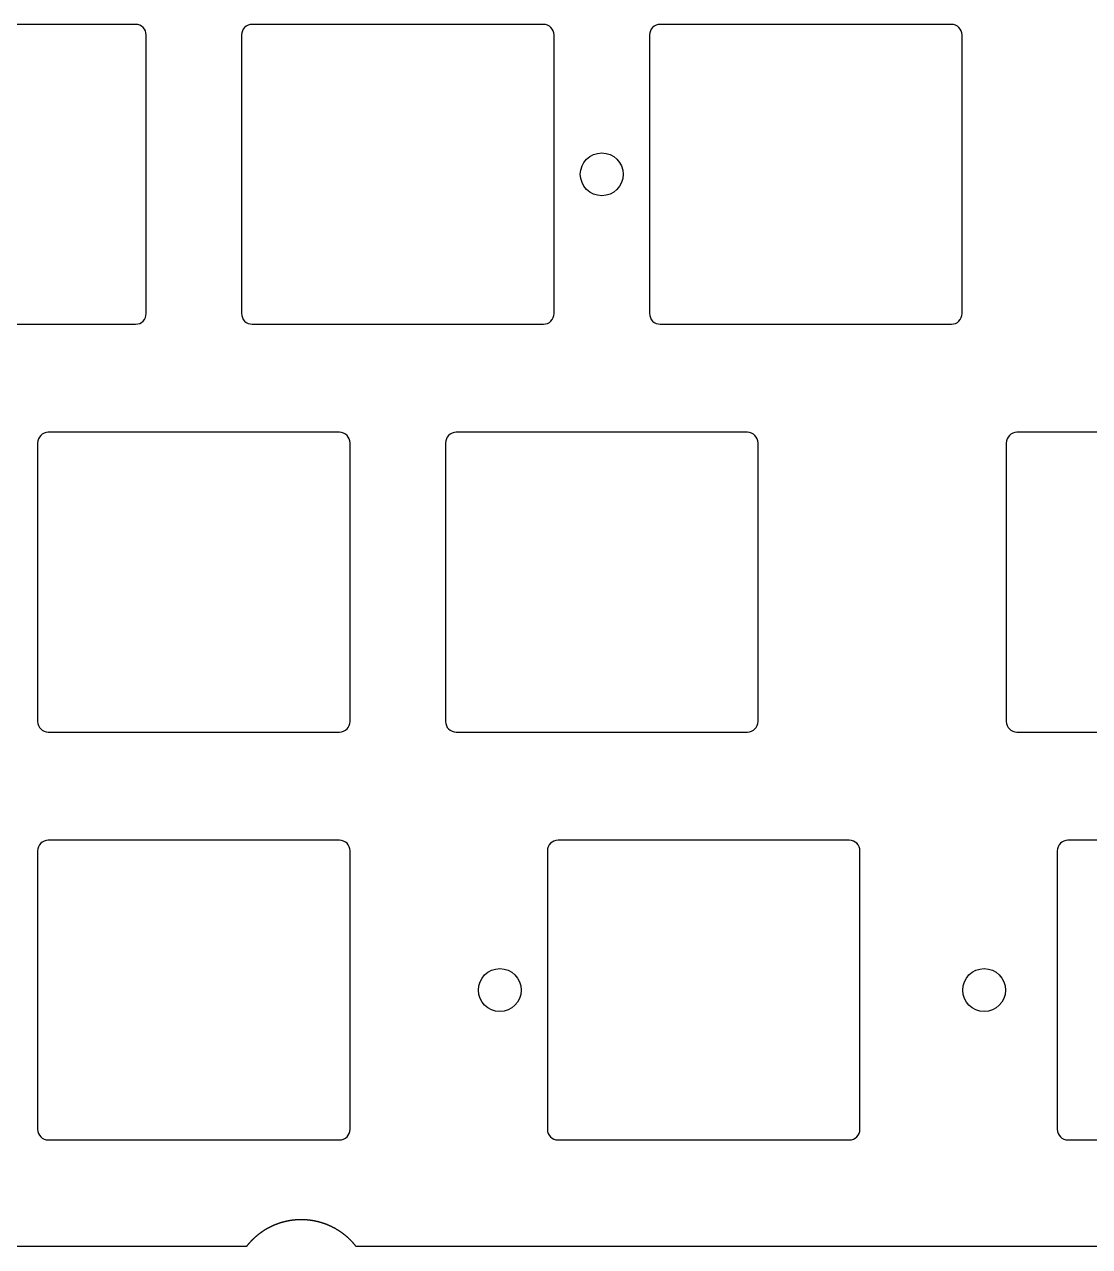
# Model space of a CAD drawing. Header units: millimetres. Extents: x -11 to 340, y -118 to 18.
# Drawn here: x 206.4 to 256.1, y -112 to -54.9 of the extents above; entities that cross this region are included whole.
import ezdxf

# ---------------------------------------------------------------- set-up
doc = ezdxf.new("R2010")
doc.units = ezdxf.units.MM
doc.header["$MEASUREMENT"] = 0
doc.layers.get('0').update_dxf_attribs({"linetype": 'CONTINUOUS'})
doc.layers.add('BLACK', color=7, linetype='CONTINUOUS')

msp = doc.modelspace()

# ---------------------------------------------------------------- linework, layer by layer
for points in [[(235.59375, -55.4125), (235.59375, -68.4125, 0.414212391), (236.09375, -68.9125), (249.69375, -68.9125, 0.414213562), (250.19375, -68.4125), (250.19375, -55.4125, 0.414213562), (249.69375, -54.9125), (236.09375, -54.9125, 0.414212391)], [(226.065834, -74.462548), (226.065834, -87.462548, 0.414212391), (226.565834, -87.962548), (240.165834, -87.962548, 0.414213562), (240.665834, -87.462548), (240.665834, -74.462548, 0.414213562), (240.165834, -73.962548), (226.565834, -73.962548, 0.414212391)], [(252.257046, -74.4625), (252.257046, -87.4625, 0.414212391), (252.757046, -87.9625), (266.357046, -87.9625, 0.414213562), (266.857046, -87.4625), (266.857046, -74.4625, 0.414213562), (266.357046, -73.9625), (252.757046, -73.9625, 0.414212391)], [(221.1125, -93.012525), (207.5125, -93.012525, 0.414212391), (207.0125, -93.512525), (207.0125, -106.512525, 0.414212391), (207.5125, -107.012525), (221.1125, -107.012525, 0.414213562), (221.6125, -106.512525), (221.6125, -93.512525, 0.414213562)], [(244.925, -93.012525), (231.325, -93.012525, 0.414212391), (230.825, -93.512525), (230.825, -106.512525, 0.414212391), (231.325, -107.012525), (244.925, -107.012525, 0.414213562), (245.425, -106.512525), (245.425, -93.512525, 0.414213562)], [(255.1375, -107.012525), (268.7375, -107.012525, 0.414213562), (269.2375, -106.512525), (269.2375, -93.512525, 0.414213562), (268.7375, -93.012525), (255.1375, -93.012525, 0.414212391), (254.6375, -93.512525), (254.6375, -106.512525, 0.414212391)]]:
    msp.add_lwpolyline(points, format="xyb", close=True)
for centre in [(233.3625, -61.9125), (228.6, -100.0125), (251.221875, -100.0125)]:
    msp.add_circle(centre, 1)
at = {"layer": 'BLACK', "linetype": 'Continuous'}
for p, q in [((211.5875, -54.9125), (197.9875, -54.9125)), ((230.6375, -54.9125), (217.0375, -54.9125)), ((212.0875, -68.4125), (212.0875, -55.4125)), ((216.5375, -55.4125), (216.5375, -68.4125)), ((231.1375, -68.4125), (231.1375, -55.4125)), ((197.9875, -68.9125), (211.5875, -68.9125)), ((217.0375, -68.9125), (230.6375, -68.9125)), ((221.1125, -73.9625), (207.5125, -73.9625)), ((207.0125, -74.4625), (207.0125, -87.4625)), ((221.6125, -87.4625), (221.6125, -74.4625)), ((207.5125, -87.9625), (221.1125, -87.9625)), ((217.497901, -111.305303), (217.491218, -111.309885)), ((217.504596, -111.300738), (217.497901, -111.305303)), ((217.511299, -111.296191), (217.504596, -111.300738)), ((217.518014, -111.291661), (217.511299, -111.296191)), ((217.524736, -111.287149), (217.518014, -111.291661)), ((217.531471, -111.282654), (217.524736, -111.287149)), ((217.538213, -111.278177), (217.531471, -111.282654)), ((217.544967, -111.273717), (217.538213, -111.278177)), ((217.551729, -111.269275), (217.544967, -111.273717)), ((217.558502, -111.26485), (217.551729, -111.269275)), ((217.565283, -111.260444), (217.558502, -111.26485)), ((217.572076, -111.256054), (217.565283, -111.260444)), ((217.578877, -111.251682), (217.572076, -111.256054)), ((217.585689, -111.247327), (217.578877, -111.251682)), ((217.592508, -111.242991), (217.585689, -111.247327)), ((217.59934, -111.238672), (217.592508, -111.242991)), ((217.606179, -111.234371), (217.59934, -111.238672)), ((217.613029, -111.230086), (217.606179, -111.234371)), ((217.619887, -111.225821), (217.613029, -111.230086)), ((217.626756, -111.221572), (217.619887, -111.225821)), ((217.633633, -111.217342), (217.626756, -111.221572)), ((217.640522, -111.213128), (217.633633, -111.217342)), ((217.647417, -111.208933), (217.640522, -111.213128)), ((217.654324, -111.204755), (217.647417, -111.208933)), ((217.661239, -111.200596), (217.654324, -111.204755)), ((217.668164, -111.196453), (217.661239, -111.200596)), ((217.675097, -111.192329), (217.668164, -111.196453)), ((217.682042, -111.188222), (217.675097, -111.192329)), ((217.688993, -111.184133), (217.682042, -111.188222)), ((217.695956, -111.180062), (217.688993, -111.184133)), ((217.702926, -111.176009), (217.695956, -111.180062)), ((217.709907, -111.171973), (217.702926, -111.176009)), ((217.716895, -111.167956), (217.709907, -111.171973)), ((217.723894, -111.163956), (217.716895, -111.167956)), ((217.730901, -111.159974), (217.723894, -111.163956)), ((217.737918, -111.15601), (217.730901, -111.159974)), ((217.744942, -111.152064), (217.737918, -111.15601)), ((217.751978, -111.148135), (217.744942, -111.152064)), ((217.75902, -111.144226), (217.751978, -111.148135)), ((217.766074, -111.140333), (217.75902, -111.144226)), ((217.773134, -111.136459), (217.766074, -111.140333)), ((217.780205, -111.132602), (217.773134, -111.136459)), ((217.787283, -111.128764), (217.780205, -111.132602)), ((217.794372, -111.124943), (217.787283, -111.128764)), ((217.801467, -111.121141), (217.794372, -111.124943)), ((217.808574, -111.117356), (217.801467, -111.121141)), ((217.815687, -111.11359), (217.808574, -111.117356)), ((217.822811, -111.10984), (217.815687, -111.11359)), ((217.829941, -111.106111), (217.822811, -111.10984)), ((217.837082, -111.102398), (217.829941, -111.106111)), ((217.84423, -111.098704), (217.837082, -111.102398)), ((217.851388, -111.095027), (217.84423, -111.098704)), ((217.858553, -111.09137), (217.851388, -111.095027)), ((217.865729, -111.087729), (217.858553, -111.09137)), ((217.87291, -111.084108), (217.865729, -111.087729)), ((217.880103, -111.080503), (217.87291, -111.084108)), ((217.887301, -111.076918), (217.880103, -111.080503)), ((217.894511, -111.07335), (217.887301, -111.076918)), ((217.901726, -111.069802), (217.894511, -111.07335)), ((217.908952, -111.06627), (217.901726, -111.069802)), ((217.916184, -111.062758), (217.908952, -111.06627)), ((217.923427, -111.059263), (217.916184, -111.062758)), ((217.930676, -111.055787), (217.923427, -111.059263)), ((217.937935, -111.052328), (217.930676, -111.055787)), ((217.9452, -111.048889), (217.937935, -111.052328)), ((217.952475, -111.045467), (217.9452, -111.048889)), ((217.959757, -111.042064), (217.952475, -111.045467)), ((217.967048, -111.038679), (217.959757, -111.042064)), ((217.974346, -111.035313), (217.967048, -111.038679)), ((217.981653, -111.031964), (217.974346, -111.035313)), ((217.988967, -111.028634), (217.981653, -111.031964)), ((217.996291, -111.025322), (217.988967, -111.028634)), ((218.00362, -111.022029), (217.996291, -111.025322)), ((218.01096, -111.018754), (218.00362, -111.022029)), ((218.018305, -111.015498), (218.01096, -111.018754)), ((218.02566, -111.01226), (218.018305, -111.015498)), ((218.033021, -111.009041), (218.02566, -111.01226)), ((218.040392, -111.005839), (218.033021, -111.009041)), ((218.047768, -111.002657), (218.040392, -111.005839)), ((218.055154, -110.999492), (218.047768, -111.002657)), ((218.062546, -110.996347), (218.055154, -110.999492)), ((218.069947, -110.993219), (218.062546, -110.996347)), ((218.077354, -110.990111), (218.069947, -110.993219)), ((218.084771, -110.987021), (218.077354, -110.990111)), ((218.092193, -110.983949), (218.084771, -110.987021)), ((218.099624, -110.980896), (218.092193, -110.983949)), ((218.107061, -110.977862), (218.099624, -110.980896)), ((218.114508, -110.974846), (218.107061, -110.977862)), ((218.121959, -110.971849), (218.114508, -110.974846)), ((218.129421, -110.96887), (218.121959, -110.971849)), ((218.136887, -110.96591), (218.129421, -110.96887)), ((218.144363, -110.962968), (218.136887, -110.96591)), ((218.151844, -110.960046), (218.144363, -110.962968)), ((218.159334, -110.957141), (218.151844, -110.960046)), ((218.166829, -110.954256), (218.159334, -110.957141)), ((218.174334, -110.951389), (218.166829, -110.954256)), ((218.181844, -110.948542), (218.174334, -110.951389)), ((218.189362, -110.945712), (218.181844, -110.948542)), ((218.196886, -110.942902), (218.189362, -110.945712)), ((218.204419, -110.94011), (218.196886, -110.942902)), ((218.211956, -110.937337), (218.204419, -110.94011)), ((218.219503, -110.934582), (218.211956, -110.937337)), ((218.227054, -110.931847), (218.219503, -110.934582)), ((218.234615, -110.92913), (218.227054, -110.931847)), ((218.24218, -110.926433), (218.234615, -110.92913)), ((218.249754, -110.923753), (218.24218, -110.926433)), ((218.257332, -110.921094), (218.249754, -110.923753)), ((218.264919, -110.918452), (218.257332, -110.921094)), ((218.272511, -110.91583), (218.264919, -110.918452)), ((218.280112, -110.913226), (218.272511, -110.91583)), ((218.287717, -110.910642), (218.280112, -110.913226)), ((218.295331, -110.908076), (218.287717, -110.910642)), ((218.302949, -110.905529), (218.295331, -110.908076)), ((218.310576, -110.903001), (218.302949, -110.905529)), ((218.318207, -110.900492), (218.310576, -110.903001)), ((218.325846, -110.898002), (218.318207, -110.900492)), ((218.33349, -110.895531), (218.325846, -110.898002)), ((218.341142, -110.893079), (218.33349, -110.895531)), ((218.348798, -110.890646), (218.341142, -110.893079)), ((218.356463, -110.888232), (218.348798, -110.890646)), ((218.364131, -110.885838), (218.356463, -110.888232)), ((218.371808, -110.883461), (218.364131, -110.885838)), ((218.379489, -110.881105), (218.371808, -110.883461)), ((218.387178, -110.878767), (218.379489, -110.881105)), ((218.394871, -110.876449), (218.387178, -110.878767)), ((218.402573, -110.874149), (218.394871, -110.876449)), ((218.410278, -110.871869), (218.402573, -110.874149)), ((218.41799, -110.869607), (218.410278, -110.871869)), ((218.425707, -110.867365), (218.41799, -110.869607)), ((218.433432, -110.865142), (218.425707, -110.867365)), ((218.44116, -110.862938), (218.433432, -110.865142)), ((218.448896, -110.860753), (218.44116, -110.862938)), ((218.456636, -110.858588), (218.448896, -110.860753)), ((218.464383, -110.856441), (218.456636, -110.858588)), ((218.472134, -110.854315), (218.464383, -110.856441)), ((218.479893, -110.852206), (218.472134, -110.854315)), ((218.487655, -110.850118), (218.479893, -110.852206)), ((218.495425, -110.848048), (218.487655, -110.850118)), ((218.503198, -110.845998), (218.495425, -110.848048)), ((218.510978, -110.843967), (218.503198, -110.845998)), ((218.518762, -110.841956), (218.510978, -110.843967)), ((218.526553, -110.839963), (218.518762, -110.841956)), ((218.534348, -110.837991), (218.526553, -110.839963)), ((218.542149, -110.836037), (218.534348, -110.837991)), ((218.549954, -110.834103), (218.542149, -110.836037)), ((218.557766, -110.832187), (218.549954, -110.834103)), ((218.565581, -110.830292), (218.557766, -110.832187)), ((218.573403, -110.828416), (218.565581, -110.830292)), ((218.581228, -110.826559), (218.573403, -110.828416)), ((218.58906, -110.824721), (218.581228, -110.826559)), ((218.596895, -110.822903), (218.58906, -110.824721)), ((218.604737, -110.821104), (218.596895, -110.822903)), ((218.612582, -110.819325), (218.604737, -110.821104)), ((218.620433, -110.817565), (218.612582, -110.819325)), ((218.628287, -110.815825), (218.620433, -110.817565)), ((218.636148, -110.814104), (218.628287, -110.815825)), ((218.644011, -110.812403), (218.636148, -110.814104)), ((218.651881, -110.81072), (218.644011, -110.812403)), ((218.659754, -110.809058), (218.651881, -110.81072)), ((218.667633, -110.807415), (218.659754, -110.809058)), ((218.675515, -110.805792), (218.667633, -110.807415)), ((218.683403, -110.804187), (218.675515, -110.805792)), ((218.691293, -110.802603), (218.683403, -110.804187)), ((218.69919, -110.801038), (218.691293, -110.802603)), ((218.707089, -110.799493), (218.69919, -110.801038)), ((218.714994, -110.797967), (218.707089, -110.799493)), ((218.722902, -110.796461), (218.714994, -110.797967)), ((218.730815, -110.794974), (218.722902, -110.796461)), ((218.738731, -110.793507), (218.730815, -110.794974)), ((218.746653, -110.792059), (218.738731, -110.793507)), ((218.754577, -110.790632), (218.746653, -110.792059)), ((218.762506, -110.789223), (218.754577, -110.790632)), ((218.770438, -110.787835), (218.762506, -110.789223)), ((218.778375, -110.786466), (218.770438, -110.787835)), ((218.786315, -110.785117), (218.778375, -110.786466)), ((218.794259, -110.783787), (218.786315, -110.785117)), ((218.802206, -110.782477), (218.794259, -110.783787)), ((218.810158, -110.781186), (218.802206, -110.782477)), ((218.818113, -110.779916), (218.810158, -110.781186)), ((218.826072, -110.778665), (218.818113, -110.779916)), ((218.834033, -110.777434), (218.826072, -110.778665)), ((218.841999, -110.776222), (218.834033, -110.777434)), ((218.849968, -110.77503), (218.841999, -110.776222)), ((218.857941, -110.773858), (218.849968, -110.77503)), ((218.865916, -110.772706), (218.857941, -110.773858)), ((218.873895, -110.771573), (218.865916, -110.772706)), ((218.881877, -110.77046), (218.873895, -110.771573)), ((218.889863, -110.769367), (218.881877, -110.77046)), ((218.89785, -110.768294), (218.889863, -110.769367)), ((218.905843, -110.76724), (218.89785, -110.768294)), ((218.913837, -110.766207), (218.905843, -110.76724)), ((218.921835, -110.765193), (218.913837, -110.766207)), ((218.929834, -110.764198), (218.921835, -110.765193)), ((218.937838, -110.763224), (218.929834, -110.764198)), ((218.945844, -110.762269), (218.937838, -110.763224)), ((218.953854, -110.761335), (218.945844, -110.762269)), ((218.961865, -110.76042), (218.953854, -110.761335)), ((218.96988, -110.759525), (218.961865, -110.76042)), ((218.977896, -110.758649), (218.96988, -110.759525)), ((218.985916, -110.757794), (218.977896, -110.758649)), ((218.993937, -110.756958), (218.985916, -110.757794)), ((219.001962, -110.756143), (218.993937, -110.756958)), ((219.009989, -110.755347), (219.001962, -110.756143)), ((219.018019, -110.754571), (219.009989, -110.755347)), ((219.02605, -110.753815), (219.018019, -110.754571)), ((219.034084, -110.753078), (219.02605, -110.753815)), ((219.04212, -110.752362), (219.034084, -110.753078)), ((219.050159, -110.751666), (219.04212, -110.752362)), ((219.058198, -110.750989), (219.050159, -110.751666)), ((219.066241, -110.750333), (219.058198, -110.750989)), ((219.074285, -110.749696), (219.066241, -110.750333)), ((219.082332, -110.749079), (219.074285, -110.749696)), ((219.09038, -110.748482), (219.082332, -110.749079)), ((219.098431, -110.747905), (219.09038, -110.748482)), ((219.106482, -110.747348), (219.098431, -110.747905)), ((219.114536, -110.746811), (219.106482, -110.747348)), ((219.122591, -110.746294), (219.114536, -110.746811)), ((219.130649, -110.745797), (219.122591, -110.746294)), ((219.138707, -110.745319), (219.130649, -110.745797)), ((219.146767, -110.744862), (219.138707, -110.745319)), ((219.154828, -110.744425), (219.146767, -110.744862)), ((219.162892, -110.744007), (219.154828, -110.744425)), ((219.170956, -110.74361), (219.162892, -110.744007)), ((219.179022, -110.743232), (219.170956, -110.74361)), ((219.187089, -110.742875), (219.179022, -110.743232)), ((219.195157, -110.742537), (219.187089, -110.742875)), ((219.203226, -110.74222), (219.195157, -110.742537)), ((219.211297, -110.741922), (219.203226, -110.74222)), ((219.219368, -110.741644), (219.211297, -110.741922)), ((219.227441, -110.741387), (219.219368, -110.741644)), ((219.235514, -110.741149), (219.227441, -110.741387)), ((219.243589, -110.740931), (219.235514, -110.741149)), ((219.251664, -110.740734), (219.243589, -110.740931)), ((219.259741, -110.740556), (219.251664, -110.740734)), ((219.267817, -110.740398), (219.259741, -110.740556)), ((219.275895, -110.740261), (219.267817, -110.740398)), ((219.283972, -110.740143), (219.275895, -110.740261)), ((219.292051, -110.740045), (219.283972, -110.740143)), ((219.30013, -110.739968), (219.292051, -110.740045)), ((219.30821, -110.73991), (219.30013, -110.739968)), ((219.31629, -110.739872), (219.30821, -110.73991)), ((219.324371, -110.739854), (219.31629, -110.739872)), ((219.332451, -110.739857), (219.324371, -110.739854)), ((219.340532, -110.739879), (219.332451, -110.739857)), ((219.348613, -110.739921), (219.340532, -110.739879)), ((219.356695, -110.739984), (219.348613, -110.739921)), ((219.364776, -110.740066), (219.356695, -110.739984)), ((219.372857, -110.740168), (219.364776, -110.740066)), ((219.380938, -110.740291), (219.372857, -110.740168)), ((219.38902, -110.740433), (219.380938, -110.740291)), ((219.397101, -110.740595), (219.38902, -110.740433)), ((219.405182, -110.740778), (219.397101, -110.740595)), ((219.413262, -110.74098), (219.405182, -110.740778)), ((219.421343, -110.741202), (219.413262, -110.74098)), ((219.429423, -110.741445), (219.421343, -110.741202)), ((219.437503, -110.741707), (219.429423, -110.741445)), ((219.445582, -110.741989), (219.437503, -110.741707)), ((219.453661, -110.742292), (219.445582, -110.741989)), ((219.461738, -110.742614), (219.453661, -110.742292)), ((219.469816, -110.742956), (219.461738, -110.742614)), ((219.477892, -110.743319), (219.469816, -110.742956)), ((219.485969, -110.743701), (219.477892, -110.743319)), ((219.494044, -110.744103), (219.485969, -110.743701)), ((219.502118, -110.744526), (219.494044, -110.744103)), ((219.510191, -110.744968), (219.502118, -110.744526)), ((219.518264, -110.74543), (219.510191, -110.744968)), ((219.526335, -110.745912), (219.518264, -110.74543)), ((219.534406, -110.746415), (219.526335, -110.745912)), ((219.542475, -110.746937), (219.534406, -110.746415)), ((219.550543, -110.747479), (219.542475, -110.746937)), ((219.55861, -110.748041), (219.550543, -110.747479)), ((219.566675, -110.748623), (219.55861, -110.748041)), ((219.574739, -110.749225), (219.566675, -110.748623)), ((219.582802, -110.749847), (219.574739, -110.749225)), ((219.590863, -110.750489), (219.582802, -110.749847)), ((219.598923, -110.751151), (219.590863, -110.750489)), ((219.606981, -110.751833), (219.598923, -110.751151)), ((219.615038, -110.752534), (219.606981, -110.751833)), ((219.623093, -110.753256), (219.615038, -110.752534)), ((219.631146, -110.753998), (219.623093, -110.753256)), ((219.639197, -110.754759), (219.631146, -110.753998)), ((219.647247, -110.75554), (219.639197, -110.754759)), ((219.655294, -110.756342), (219.647247, -110.75554)), ((219.66334, -110.757163), (219.655294, -110.756342)), ((219.671384, -110.758004), (219.66334, -110.757163)), ((219.679425, -110.758865), (219.671384, -110.758004)), ((219.687465, -110.759746), (219.679425, -110.758865)), ((219.695502, -110.760647), (219.687465, -110.759746)), ((219.703537, -110.761568), (219.695502, -110.760647)), ((219.711569, -110.762508), (219.703537, -110.761568)), ((219.7196, -110.763469), (219.711569, -110.762508)), ((219.735653, -110.765449), (219.7196, -110.763469)), ((219.751696, -110.767509), (219.735653, -110.765449)), ((219.767729, -110.769648), (219.751696, -110.767509)), ((219.783751, -110.771866), (219.767729, -110.769648)), ((219.799762, -110.774163), (219.783751, -110.771866)), ((219.81576, -110.77654), (219.799762, -110.774163)), ((219.831746, -110.778995), (219.81576, -110.77654)), ((219.84772, -110.78153), (219.831746, -110.778995)), ((219.86368, -110.784144), (219.84772, -110.78153)), ((219.879627, -110.786836), (219.86368, -110.784144)), ((219.89556, -110.789607), (219.879627, -110.786836)), ((219.911478, -110.792457), (219.89556, -110.789607)), ((219.927382, -110.795385), (219.911478, -110.792457)), ((219.94327, -110.798392), (219.927382, -110.795385)), ((219.959142, -110.801477), (219.94327, -110.798392)), ((219.974998, -110.804641), (219.959142, -110.801477)), ((219.990838, -110.807883), (219.974998, -110.804641)), ((220.00666, -110.811203), (219.990838, -110.807883)), ((220.022465, -110.814601), (220.00666, -110.811203)), ((220.038252, -110.818077), (220.022465, -110.814601)), ((220.05402, -110.821631), (220.038252, -110.818077)), ((220.06977, -110.825262), (220.05402, -110.821631)), ((220.085501, -110.828972), (220.06977, -110.825262)), ((220.101211, -110.832758), (220.085501, -110.828972)), ((220.116902, -110.836623), (220.101211, -110.832758)), ((220.132573, -110.840564), (220.116902, -110.836623)), ((220.148222, -110.844583), (220.132573, -110.840564)), ((220.16385, -110.848679), (220.148222, -110.844583)), ((220.179456, -110.852852), (220.16385, -110.848679)), ((220.19504, -110.857102), (220.179456, -110.852852)), ((220.210602, -110.861428), (220.19504, -110.857102)), ((220.226141, -110.865831), (220.210602, -110.861428)), ((220.241656, -110.870311), (220.226141, -110.865831)), ((220.257147, -110.874867), (220.241656, -110.870311)), ((220.272614, -110.879499), (220.257147, -110.874867)), ((220.288057, -110.884207), (220.272614, -110.879499)), ((220.303474, -110.888992), (220.288057, -110.884207)), ((220.318866, -110.893852), (220.303474, -110.888992)), ((220.334233, -110.898788), (220.318866, -110.893852)), ((220.349573, -110.903799), (220.334233, -110.898788)), ((220.364886, -110.908886), (220.349573, -110.903799)), ((220.380172, -110.914048), (220.364886, -110.908886)), ((220.395431, -110.919285), (220.380172, -110.914048)), ((220.410662, -110.924598), (220.395431, -110.919285)), ((220.425865, -110.929985), (220.410662, -110.924598)), ((220.44104, -110.935447), (220.425865, -110.929985)), ((220.456185, -110.940983), (220.44104, -110.935447)), ((220.471301, -110.946594), (220.456185, -110.940983)), ((220.486388, -110.952279), (220.471301, -110.946594)), ((220.501444, -110.958038), (220.486388, -110.952279)), ((220.51647, -110.963872), (220.501444, -110.958038)), ((220.531464, -110.969779), (220.51647, -110.963872)), ((220.546428, -110.975759), (220.531464, -110.969779)), ((220.56136, -110.981813), (220.546428, -110.975759)), ((220.576261, -110.987941), (220.56136, -110.981813)), ((220.591128, -110.994142), (220.576261, -110.987941)), ((220.605964, -111.000415), (220.591128, -110.994142)), ((220.620766, -111.006762), (220.605964, -111.000415)), ((220.635534, -111.013181), (220.620766, -111.006762)), ((220.650269, -111.019673), (220.635534, -111.013181)), ((220.66497, -111.026237), (220.650269, -111.019673)), ((220.679637, -111.032873), (220.66497, -111.026237)), ((220.694269, -111.039581), (220.679637, -111.032873)), ((220.708865, -111.046362), (220.694269, -111.039581)), ((220.723426, -111.053213), (220.708865, -111.046362)), ((220.737951, -111.060137), (220.723426, -111.053213)), ((220.75244, -111.067131), (220.737951, -111.060137)), ((220.766893, -111.074197), (220.75244, -111.067131)), ((220.781309, -111.081334), (220.766893, -111.074197)), ((220.795687, -111.088542), (220.781309, -111.081334)), ((220.810029, -111.09582), (220.795687, -111.088542)), ((220.824332, -111.103169), (220.810029, -111.09582)), ((220.838597, -111.110588), (220.824332, -111.103169)), ((220.852824, -111.118077), (220.838597, -111.110588)), ((220.867012, -111.125637), (220.852824, -111.118077)), ((220.881161, -111.133266), (220.867012, -111.125637)), ((220.89527, -111.140964), (220.881161, -111.133266)), ((220.90934, -111.148732), (220.89527, -111.140964)), ((220.92337, -111.15657), (220.90934, -111.148732)), ((220.937359, -111.164476), (220.92337, -111.15657)), ((220.951308, -111.172451), (220.937359, -111.164476)), ((220.965216, -111.180495), (220.951308, -111.172451)), ((220.979083, -111.188608), (220.965216, -111.180495)), ((220.992908, -111.196788), (220.979083, -111.188608)), ((221.006692, -111.205037), (220.992908, -111.196788)), ((221.020433, -111.213354), (221.006692, -111.205037)), ((221.034132, -111.221739), (221.020433, -111.213354)), ((221.047789, -111.230192), (221.034132, -111.221739)), ((221.061402, -111.238712), (221.047789, -111.230192)), ((221.074973, -111.247299), (221.061402, -111.238712)), ((221.088499, -111.255953), (221.074973, -111.247299)), ((221.101982, -111.264674), (221.088499, -111.255953)), ((221.115421, -111.273462), (221.101982, -111.264674)), ((221.128816, -111.282317), (221.115421, -111.273462)), ((221.142166, -111.291238), (221.128816, -111.282317)), ((221.155472, -111.300225), (221.142166, -111.291238)), ((221.168732, -111.309278), (221.155472, -111.300225)), ((216.860753, -111.876563), (216.855518, -111.882695)), ((216.866004, -111.870445), (216.860753, -111.876563)), ((216.87127, -111.864339), (216.866004, -111.870445)), ((216.87655, -111.858247), (216.87127, -111.864339)), ((216.881847, -111.852167), (216.87655, -111.858247)), ((216.887158, -111.846101), (216.881847, -111.852167)), ((216.892484, -111.840048), (216.887158, -111.846101)), ((216.897825, -111.834009), (216.892484, -111.840048)), ((216.903181, -111.827982), (216.897825, -111.834009)), ((216.908552, -111.821969), (216.903181, -111.827982)), ((216.913938, -111.815969), (216.908552, -111.821969)), ((216.919338, -111.809983), (216.913938, -111.815969)), ((216.924754, -111.80401), (216.919338, -111.809983)), ((216.930184, -111.798051), (216.924754, -111.80401)), ((216.935629, -111.792104), (216.930184, -111.798051)), ((216.941089, -111.786172), (216.935629, -111.792104)), ((216.946564, -111.780253), (216.941089, -111.786172)), ((216.952053, -111.774348), (216.946564, -111.780253)), ((216.957557, -111.768456), (216.952053, -111.774348)), ((216.963075, -111.762578), (216.957557, -111.768456)), ((216.968608, -111.756714), (216.963075, -111.762578)), ((216.974155, -111.750864), (216.968608, -111.756714)), ((216.979717, -111.745027), (216.974155, -111.750864)), ((216.985294, -111.739204), (216.979717, -111.745027)), ((216.990885, -111.733395), (216.985294, -111.739204)), ((216.99649, -111.7276), (216.990885, -111.733395)), ((217.002109, -111.721819), (216.99649, -111.7276)), ((217.007743, -111.716052), (217.002109, -111.721819)), ((217.013391, -111.710298), (217.007743, -111.716052)), ((217.019054, -111.704559), (217.013391, -111.710298)), ((217.024731, -111.698834), (217.019054, -111.704559)), ((217.030421, -111.693123), (217.024731, -111.698834)), ((217.041845, -111.681744), (217.030421, -111.693123)), ((217.053326, -111.670421), (217.041845, -111.681744)), ((217.064862, -111.659155), (217.053326, -111.670421)), ((217.076454, -111.647947), (217.064862, -111.659155)), ((217.088101, -111.636797), (217.076454, -111.647947)), ((217.099804, -111.625704), (217.088101, -111.636797)), ((217.111561, -111.61467), (217.099804, -111.625704)), ((217.123373, -111.603694), (217.111561, -111.61467)), ((217.135239, -111.592777), (217.123373, -111.603694)), ((217.14716, -111.581919), (217.135239, -111.592777)), ((217.159133, -111.571121), (217.14716, -111.581919)), ((217.171161, -111.560382), (217.159133, -111.571121)), ((217.183241, -111.549703), (217.171161, -111.560382)), ((217.195374, -111.539083), (217.183241, -111.549703)), ((217.20756, -111.528525), (217.195374, -111.539083)), ((217.219798, -111.518027), (217.20756, -111.528525)), ((217.232087, -111.507589), (217.219798, -111.518027)), ((217.244429, -111.497213), (217.232087, -111.507589)), ((217.256821, -111.486898), (217.244429, -111.497213)), ((217.269265, -111.476645), (217.256821, -111.486898)), ((217.281759, -111.466454), (217.269265, -111.476645)), ((217.294304, -111.456325), (217.281759, -111.466454)), ((217.306899, -111.446258), (217.294304, -111.456325)), ((217.319543, -111.436254), (217.306899, -111.446258)), ((217.332237, -111.426313), (217.319543, -111.436254)), ((217.340279, -111.420067), (217.332237, -111.426313)), ((217.346729, -111.415086), (217.340279, -111.420067)), ((217.353188, -111.410123), (217.346729, -111.415086)), ((217.359659, -111.405176), (217.353188, -111.410123)), ((217.366139, -111.400248), (217.359659, -111.405176)), ((217.372631, -111.395335), (217.366139, -111.400248)), ((217.379131, -111.390442), (217.372631, -111.395335)), ((217.385644, -111.385564), (217.379131, -111.390442)), ((217.392165, -111.380705), (217.385644, -111.385564)), ((217.398698, -111.375861), (217.392165, -111.380705)), ((217.405239, -111.371037), (217.398698, -111.375861)), ((217.411793, -111.366228), (217.405239, -111.371037)), ((217.418355, -111.361438), (217.411793, -111.366228)), ((217.424929, -111.356664), (217.418355, -111.361438)), ((217.431512, -111.351908), (217.424929, -111.356664)), ((217.438106, -111.347169), (217.431512, -111.351908)), ((217.444709, -111.342448), (217.438106, -111.347169)), ((217.451324, -111.337744), (217.444709, -111.342448)), ((217.457947, -111.333058), (217.451324, -111.337744)), ((217.464582, -111.328388), (217.457947, -111.333058)), ((217.471225, -111.323736), (217.464582, -111.328388)), ((217.47788, -111.319101), (217.471225, -111.323736)), ((217.484543, -111.314485), (217.47788, -111.319101)), ((217.491218, -111.309885), (217.484543, -111.314485)), ((221.181947, -111.318397), (221.168732, -111.309278)), ((221.195116, -111.327582), (221.181947, -111.318397)), ((221.208239, -111.336832), (221.195116, -111.327582)), ((221.221317, -111.346147), (221.208239, -111.336832)), ((221.234348, -111.355528), (221.221317, -111.346147)), ((221.247332, -111.364974), (221.234348, -111.355528)), ((221.26027, -111.374484), (221.247332, -111.364974)), ((221.27316, -111.384059), (221.26027, -111.374484)), ((221.286003, -111.393699), (221.27316, -111.384059)), ((221.298799, -111.403402), (221.286003, -111.393699)), ((221.311546, -111.41317), (221.298799, -111.403402)), ((221.324246, -111.423002), (221.311546, -111.41317)), ((221.336897, -111.432897), (221.324246, -111.423002)), ((221.3495, -111.442856), (221.336897, -111.432897)), ((221.362054, -111.452879), (221.3495, -111.442856)), ((221.37456, -111.462965), (221.362054, -111.452879)), ((221.387016, -111.473113), (221.37456, -111.462965)), ((221.399422, -111.483325), (221.387016, -111.473113)), ((221.411779, -111.493599), (221.399422, -111.483325)), ((221.424087, -111.503936), (221.411779, -111.493599)), ((221.436344, -111.514336), (221.424087, -111.503936)), ((221.448551, -111.524797), (221.436344, -111.514336)), ((221.460707, -111.535321), (221.448551, -111.524797)), ((221.472813, -111.545906), (221.460707, -111.535321)), ((221.484868, -111.556554), (221.472813, -111.545906)), ((221.496872, -111.567262), (221.484868, -111.556554)), ((221.508825, -111.578033), (221.496872, -111.567262)), ((221.520726, -111.588864), (221.508825, -111.578033)), ((221.532575, -111.599757), (221.520726, -111.588864)), ((221.544373, -111.61071), (221.532575, -111.599757)), ((221.556118, -111.621724), (221.544373, -111.61071)), ((221.567812, -111.632799), (221.556118, -111.621724)), ((221.579453, -111.643935), (221.567812, -111.632799)), ((221.591041, -111.65513), (221.579453, -111.643935)), ((221.602576, -111.666386), (221.591041, -111.65513)), ((221.614059, -111.677702), (221.602576, -111.666386)), ((221.625488, -111.689077), (221.614059, -111.677702)), ((221.636864, -111.700513), (221.625488, -111.689077)), ((221.648186, -111.712008), (221.636864, -111.700513)), ((221.659454, -111.723562), (221.648186, -111.712008)), ((221.670669, -111.735175), (221.659454, -111.723562)), ((221.681829, -111.746848), (221.670669, -111.735175)), ((221.692936, -111.75858), (221.681829, -111.746848)), ((221.703988, -111.77037), (221.692936, -111.75858)), ((221.714985, -111.782219), (221.703988, -111.77037)), ((221.725927, -111.794127), (221.714985, -111.782219)), ((221.736815, -111.806093), (221.725927, -111.794127)), ((221.747647, -111.818117), (221.736815, -111.806093)), ((221.758424, -111.8302), (221.747647, -111.818117)), ((221.769146, -111.84234), (221.758424, -111.8302)), ((221.779812, -111.854538), (221.769146, -111.84234)), ((221.790423, -111.866794), (221.779812, -111.854538)), ((221.800977, -111.879108), (221.790423, -111.866794)), ((216.76605, -111.9925), (172.55625, -111.9925)), ((216.773842, -111.98254), (216.76605, -111.9925)), ((216.77883, -111.976205), (216.773842, -111.98254)), ((216.783834, -111.969883), (216.77883, -111.976205)), ((216.788853, -111.963573), (216.783834, -111.969883)), ((216.793888, -111.957275), (216.788853, -111.963573)), ((216.798939, -111.95099), (216.793888, -111.957275)), ((216.804005, -111.944718), (216.798939, -111.95099)), ((216.809087, -111.938458), (216.804005, -111.944718)), ((216.814185, -111.932212), (216.809087, -111.938458)), ((216.819298, -111.925977), (216.814185, -111.932212)), ((216.824426, -111.919756), (216.819298, -111.925977)), ((216.829569, -111.913546), (216.824426, -111.919756)), ((216.834728, -111.907351), (216.829569, -111.913546)), ((216.839903, -111.901167), (216.834728, -111.907351)), ((216.845092, -111.894997), (216.839903, -111.901167)), ((216.850298, -111.888839), (216.845092, -111.894997)), ((216.855518, -111.882695), (216.850298, -111.888839)), ((221.811476, -111.891479), (221.800977, -111.879108)), ((221.821918, -111.903907), (221.811476, -111.891479)), ((221.832303, -111.916393), (221.821918, -111.903907)), ((221.842633, -111.928935), (221.832303, -111.916393)), ((221.852905, -111.941535), (221.842633, -111.928935)), ((221.863121, -111.954191), (221.852905, -111.941535)), ((221.873279, -111.966904), (221.863121, -111.954191)), ((221.883381, -111.979674), (221.873279, -111.966904)), ((221.893425, -111.9925), (221.883381, -111.979674)), ((286.3125, -111.9925), (221.893425, -111.9925))]:
    msp.add_line(p, q, dxfattribs=at)
at = {"layer": 'BLACK'}
for centre, start, end in [((211.5875, -55.4125), 0, 90), ((217.0375, -55.4125), 90, 180), ((230.6375, -55.4125), 0, 90), ((211.5875, -68.4125), 270, 0), ((217.0375, -68.4125), 180, 270), ((230.6375, -68.4125), 270, 0), ((207.5125, -74.4625), 90, 180), ((221.1125, -74.4625), 0, 90), ((207.5125, -87.4625), 180, 270), ((221.1125, -87.4625), 270, 0)]:
    msp.add_arc(centre, 0.5, start, end, dxfattribs=at)

doc.saveas('drawing.dxf')
